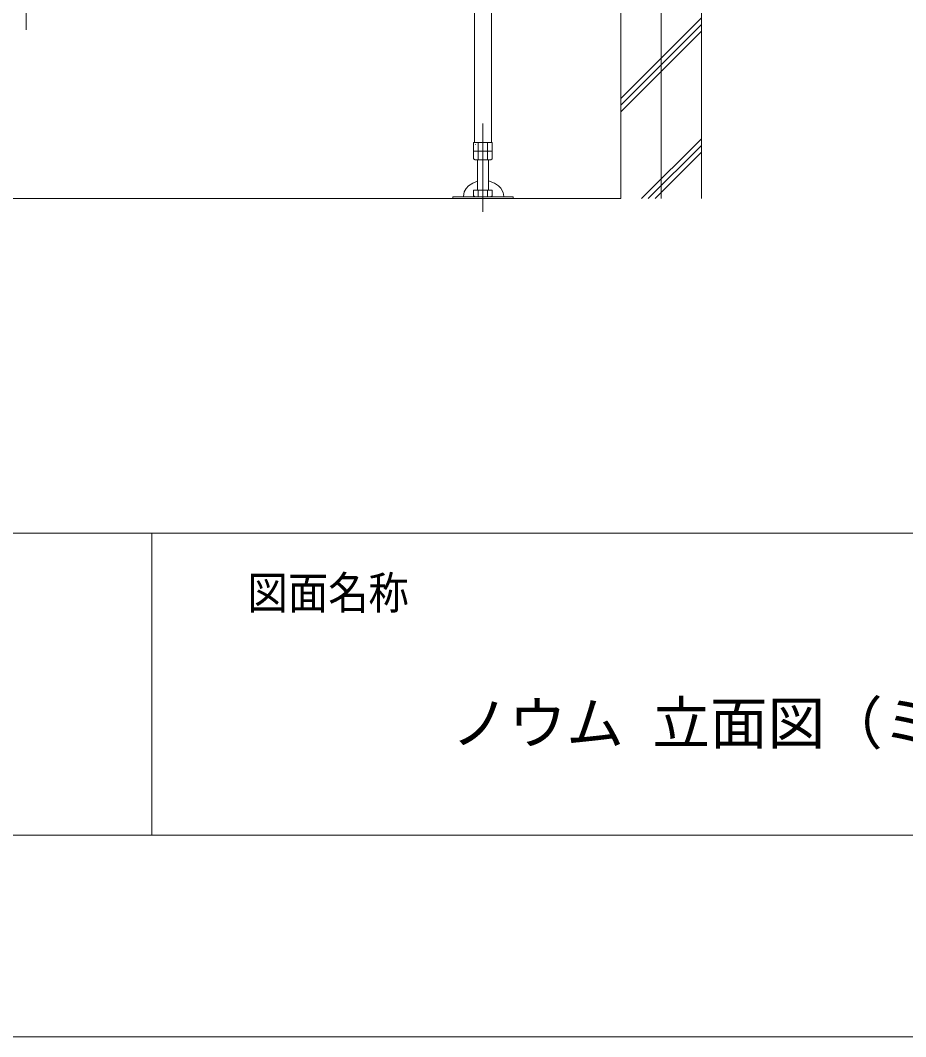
# Model space of a CAD drawing. Units: millimetres on the paper. Extents: x -305 to 305, y -152 to 152.
# Drawn here: x -207.5 to -163.6, y -148.5 to -98 of the extents above; entities that cross this region are included whole.
import ezdxf
from ezdxf.enums import TextEntityAlignment as Align

# ---------------------------------------------------------------- set-up
doc = ezdxf.new("R2010")
doc.units = ezdxf.units.MM
doc.linetypes.add('LONG_CHAIN', pattern=[21, 18, -1, 1, -1])
for name, color, linetype, lineweight in [('0-0_0', 7, 'Continuous', 9), ('0-1_VIEW0001', 7, 'Continuous', 9), ('0-3_1図面枠', 7, 'Continuous', 9), ('0-4_図面枠', 3, 'Continuous', 9), ('0-5_DEFPOINTS', 7, 'Continuous', 9)]:
    doc.layers.add(name, color=color, linetype=linetype, lineweight=lineweight)
doc.styles.add('ＭＳ ゴシック', font='')
doc.styles.get('ＭＳ ゴシック').set_extended_font_data('MS Gothic')

msp = doc.modelspace()

# ---------------------------------------------------------------- linework, layer by layer
at = {"layer": '0-0_0'}
msp.add_line((-201.017, -123.498), (-201.017, -138.498), dxfattribs=at)
msp.add_line((-201.017, -123.498), (-201.017, -138.498), dxfattribs=at)
at = {"layer": '0-1_VIEW0001', "linetype": 'LONG_CHAIN'}
for p, q in [((-175.758, -11.054), (-175.758, -106.887)), ((-207.258, -92.371), (-207.258, -98.518)), ((-184.591, -103.166), (-184.591, -107.554))]:
    msp.add_line(p, q, dxfattribs=at)
at = {"layer": '0-1_VIEW0001'}
for p, q in [((-177.758, -96.554), (-177.758, -106.887)), ((-173.758, -96.554), (-173.758, -106.887)), ((-185.015, -97.574), (-185.015, -104.107)), ((-184.168, -97.574), (-184.168, -104.107)), ((-177.758, -101.923), (-173.758, -97.923)), ((-177.758, -102.256), (-173.758, -98.256)), ((-177.758, -102.59), (-173.758, -98.59)), ((-176.722, -106.887), (-173.758, -103.922)), ((-185.053, -104.107), (-184.129, -104.107)), ((-185.053, -104.107), (-185.053, -104.928)), ((-184.975, -104.207), (-184.965, -104.207)), ((-184.822, -104.107), (-184.822, -104.974)), ((-184.36, -104.107), (-184.36, -104.974)), ((-184.129, -104.107), (-184.129, -104.928)), ((-176.389, -106.887), (-173.758, -104.256)), ((-185.053, -104.54), (-184.129, -104.54)), ((-184.975, -104.974), (-185.053, -104.928)), ((-184.129, -104.928), (-184.208, -104.974)), ((-176.056, -106.887), (-173.758, -104.589)), ((-184.975, -104.974), (-184.208, -104.974)), ((-184.858, -104.974), (-184.858, -106.477)), ((-184.325, -106.477), (-184.325, -104.974)), ((-177.758, -106.887), (-249.591, -106.887)), ((-186.091, -106.81), (-186.091, -106.887)), ((-183.091, -106.81), (-186.091, -106.81)), ((-183.091, -106.887), (-186.091, -106.887)), ((-184.129, -106.477), (-185.053, -106.477)), ((-185.053, -106.765), (-185.053, -106.477)), ((-185.053, -106.765), (-184.975, -106.81)), ((-184.822, -106.81), (-184.822, -106.477)), ((-184.36, -106.81), (-184.36, -106.477)), ((-184.208, -106.81), (-184.129, -106.765)), ((-184.129, -106.765), (-184.129, -106.477)), ((-183.091, -106.81), (-183.091, -106.887))]:
    msp.add_line(p, q, dxfattribs=at)
for points in [[(-184.858, -106.034), (-185.101, -106.125), (-185.311, -106.269), (-185.419, -106.389), (-185.516, -106.563), (-185.559, -106.797), (-185.559, -106.81)], [(-183.56, -106.81), (-183.559, -106.797), (-183.594, -106.589), (-183.704, -106.382), (-183.821, -106.258), (-184.019, -106.124), (-184.325, -106.019)]]:
    msp.add_lwpolyline(points, dxfattribs=at)
at = {"layer": '0-4_図面枠'}
msp.add_line((-291.017, -123.498), (108.983, -123.498), dxfattribs=at)
msp.add_lwpolyline([(-291.017, -138.498), (108.983, -138.498), (108.983, 138.502), (-291.017, 138.502)], close=True, dxfattribs=at)
at = {"layer": '0-5_DEFPOINTS'}
msp.add_line((118.983, -148.498), (-301.017, -148.498), dxfattribs=at)

# ---------------------------------------------------------------- texts
at = {"layer": '0-3_1図面枠', "style": 'ＭＳ ゴシック', "width": 0.9}
msp.add_text('図面名称', height=1.628, dxfattribs=at).set_placement((-196.268, -127.769), align=Align.BOTTOM_LEFT)
at = {"layer": '0-3_1図面枠', "style": 'ＭＳ ゴシック'}
msp.add_text('ノウム 立面図（ミラーなし、シャワーフックプラン） 1621 標準（浴槽パンなし） AR/BR', height=2.092, dxfattribs=at).set_placement((-186.165, -134.602), align=Align.BOTTOM_LEFT)

doc.saveas('drawing.dxf')
